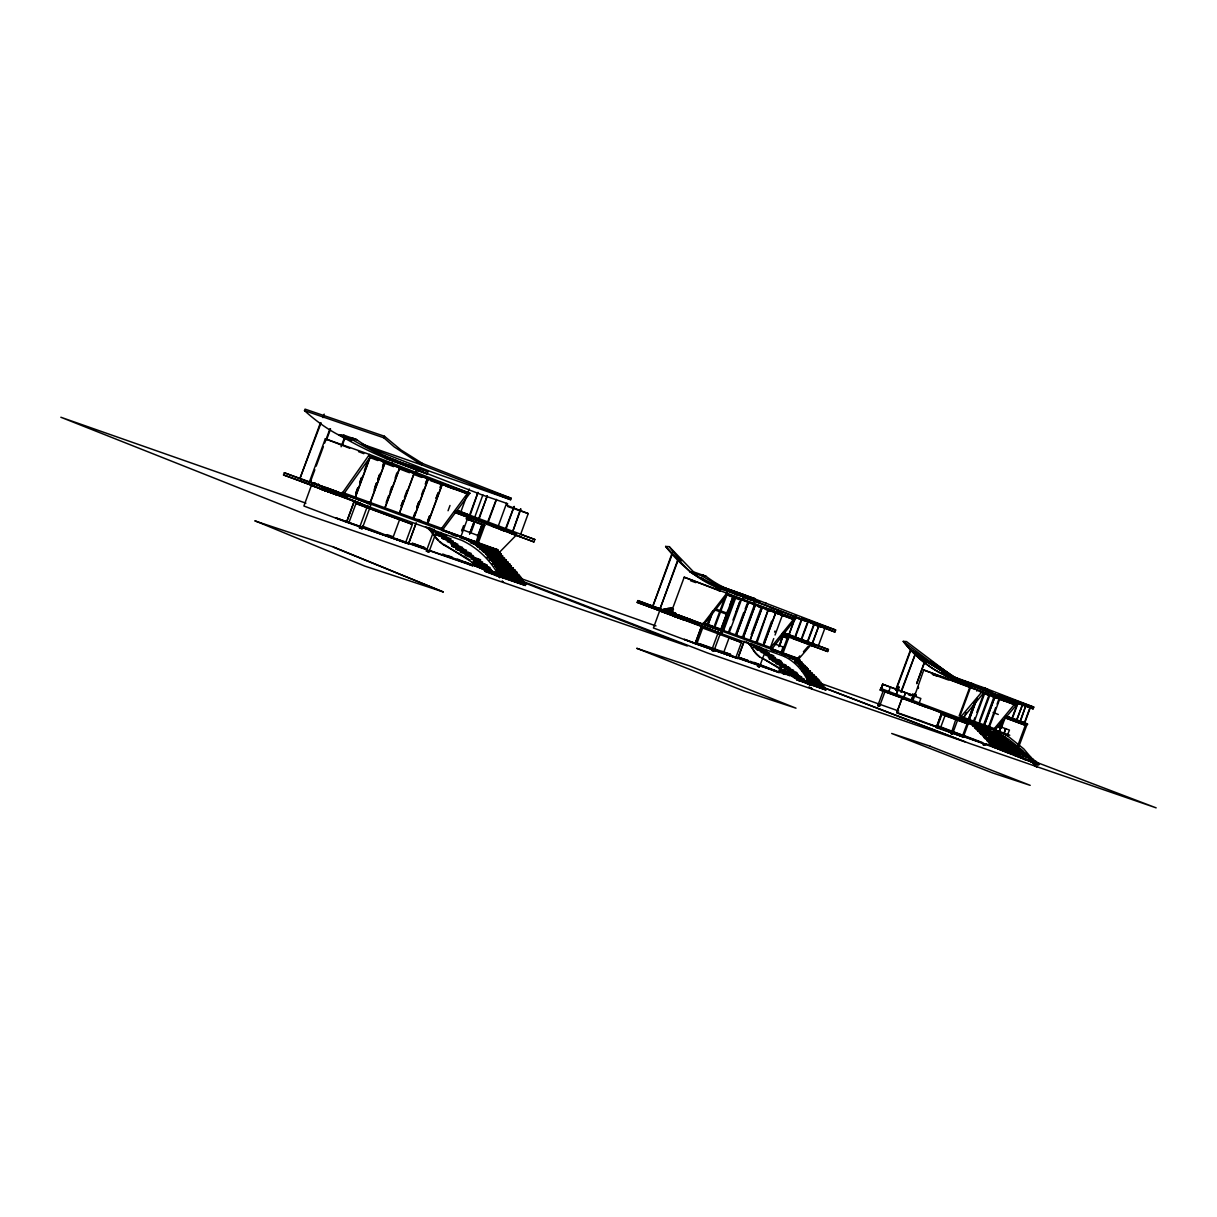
<?xml version="1.0" encoding="UTF-8"?>
<svg xmlns="http://www.w3.org/2000/svg" width="1217" height="1217" viewBox="0 0 1217 1217"><rect width="100%" height="100%" fill="white"/><g stroke="black" fill="none" stroke-linecap="round" stroke-linejoin="round"><path stroke-width="1.5" d="M898.329 689.537L898.983 686.799L898.846 687.711M897.796 689.613L898.161 688.229M898.542 687.042L897.005 688.639L897.857 689.613M897.142 690.541L897.69 689.126M898.405 687.407L898.374 687.742M898.07 687.605L898.694 687.605M923.809 663.706L916.644 683.665L924.099 663.813M1024.395 722.883L1030.51 706.088M1024.714 722.989L1030.221 707.868M881.23 688.624L882.644 684.243L881.078 688.563L882.949 684.35L920.843 698.482L919.246 702.878M1000.922 726.96L999.461 731.508L1001.089 727.021M360.84 503.625L283.531 474.934L284.322 472.774L321.881 486.344M321.075 486.694L325.669 487.911L324.696 490.603L320.269 488.915L337.033 494.939L311.369 485.522L303.9 506.013L346.602 522.23L354.162 501.48L300.386 481.004M391.844 463.814L393.091 460.391L415.499 467.997M415.955 472.059L417.218 468.591M416.457 472.257L417.72 468.788M416.214 522.686L408.516 543.801L346.495 522.184L354.147 501.465L461.882 540.394A138.799 103.065 -64.2 0 1 495.745 570.377A50.445 36.343 -69.9 0 0 499.685 577.771M474.478 517.94L482.769 495.167L506.576 503.306L507.656 503.716L507.048 505.374L528.208 513.574L520.526 534.689M469.184 540.211L478.114 543.436L484.777 525.409L467.419 518.959L460.847 536.758M415.955 523.706L408.516 543.801L395.814 538.979L472.668 565.768L473.885 562.406M498.179 526.337L506.576 503.306M715.657 631.364L637.176 602.4L637.83 600.605L675.557 614.372M673.914 614.174L678.386 615.422L677.58 617.658L678.249 615.817L637.845 600.605M719.186 590.945L720.479 587.37M719.764 591.158L721.057 587.583M742.644 598.794L743.846 595.463L742.978 598.931M744.104 641.192L737.821 658.488L695.105 643.61L701.448 626.466L784.554 656.495M743.998 641.77L737.821 658.488L725.515 653.879L779.139 672.56L781.01 667.403M972.87 724.145L880.134 689.978L880.697 688.426L960.578 718.38L959.848 720.358L996.54 733.532L997.499 730.93L994.046 729.637M881.306 688.655L882.842 684.319M925.878 706.986L902.056 698.269L896.746 712.873L996.282 748.242M936.345 727.629L941.699 712.934L936.253 727.583L963.316 737.015L968.641 722.624M255.053 520.982L333.428 546.996L443.216 591.934L364.735 566.072L255.098 520.846M351.47 440.737C334.021 434.089 318.306 423.136 304.509 410.631L305.071 409.14L384.45 436.249L400.986 449.971L422.573 463.51L511.186 498.255L510.638 499.715L431.563 471.953L365.404 446.167M321.06 422.877L299.945 478.479L320.467 422.664M322.992 417.644L324.178 414.13M502.849 578.045A61.413 44.208 -70.3 0 1 495 565.16A129.656 96.265 -64.7 0 0 462.84 537.777L309.468 481.704L325.319 438.82L369.481 454.428L469.914 493.22L442.243 530.247L442.973 530.521L443.52 529.06L342.281 492.383L340.988 493.646M310.244 482.206L314.853 469.732M316.161 466.172L323.403 446.578M324.726 443.018L329.99 428.764M310.837 482.206L311.4 480.685M326.612 439.672L330.568 428.977M315.081 482.647L314.64 483.834L318.033 485.111L318.458 483.925M324.589 490.557L325.973 487.469L370.957 504.492L369.922 507.306L325.471 488.838L346.693 496.506M341.095 446.761L344.289 438.12M342.327 445.255L344.883 438.333M341.718 493.919L369.481 454.428M333.382 547.133L443.216 591.934M355.714 493.235L357.661 487.971M359.608 482.693L361.555 477.429M355.942 493.311L357.889 488.047M359.836 482.784L361.768 477.52M364.37 470.492L366.971 463.464M355.242 497.053L370.166 456.649M369.344 456.36L370.394 456.74L355.455 497.144L354.421 496.749M348.777 522.991L355.957 503.564L412.335 524.375L405.565 542.706L336.135 517.97L405.565 542.706M510.638 499.715L422.01 465.046L394.156 446.852L383.872 437.816L384.45 436.249M370.44 506.226L362.103 528.787L360.278 528.148L359.426 527.813L367.747 505.238M375.125 486.465L376.418 482.982M377.711 479.498L379.643 474.265M382.853 465.548L384.146 462.064L385.196 462.445L370.379 502.545L369.329 502.149M374.06 490.025L376.646 483.058M377.924 479.574L379.856 474.341M382.442 467.374L384.374 462.156M370.151 502.469L384.983 462.354M386.169 502.362L388.725 495.441M390.003 491.987L391.707 486.709M395.114 478.144L396.818 472.881M384.861 507.793L399.572 467.982M385.074 507.869L399.785 468.058L398.735 467.693M362.347 526.048L386.185 535.221M401.062 505.861L402.964 500.704M401.275 505.937L403.177 500.78M404.44 497.342L406.98 490.481M399.343 513.042L413.947 473.519L370.394 456.74M413.111 473.23L414.16 473.596L399.556 513.118L398.522 512.722M392.908 537.747L399.632 519.537L355.577 503.275M396.575 460.513A284.093 215.181 -81.9 0 1 356.627 439.641L343.803 435.184L338.6 434.652A651.247 459.494 89.3 0 0 385.393 458.231L427.106 473.961L428.049 471.435L415.225 466.917A450.731 331.982 -86.6 0 1 385.074 456.558L383.751 455.995L397.898 461.076A453.652 332.135 -86.4 0 0 428.049 471.435M416.746 507.2L418.724 501.86M425.311 484.031L427.289 478.677M413.004 517.97L414.982 512.631M416.959 507.276L418.937 501.936M421.569 494.802L423.546 489.462M425.524 484.107L427.502 478.768L428.323 479.057L413.826 518.29L412.791 517.894M413.613 518.199L428.11 478.981M427.517 521.226L429.479 515.917M436.021 498.225L437.983 492.915M439.945 487.606L441.254 484.062L442.288 484.442L427.897 523.386M427.73 521.302L429.692 515.993M436.218 498.301L438.181 492.991M427.684 523.31L442.075 484.351M430.742 528.406L430.286 529.669L446.593 535.754M433.054 532.118L433.526 530.855M427.532 551.544L426.346 551.088L434.378 529.258M436.355 531.89L428.916 552.016L426.391 551.088M442.577 537.047L442.121 538.31L452.83 542.402L453.302 541.139L436.188 534.704L436.66 533.457M448.054 510.744L450.001 505.481M440.478 533.533L440.95 532.27M444.068 534.872L443.597 536.134L451.02 538.812M469.853 559.926L443.931 545.049L439.839 541.504M460.513 512.813L469.275 488.96M451.629 543.223L451.157 544.486L463.631 549.278L463.175 550.54L466.126 551.56M471.238 553.446L451.994 546.235L452.45 544.988M461.623 530.977L463.601 525.638M460.726 550.86L460.254 552.122L472.896 556.99L473.352 555.728L456.101 549.171L456.558 547.909M457.394 545.505L457.851 544.242L447.734 540.378L447.263 541.626L462.506 547.391L462.049 548.654L466.598 550.297M469.199 516.054L478.007 492.353L470.37 514.563M469.564 533.837L474.052 521.682M469.762 533.913L474.25 521.758M471.085 532.422L474.295 523.736M478.342 519.476L487.378 496.004M478.874 519.674L487.074 495.882M468.484 552.503L468.028 553.75L470.781 554.693M477.414 536.788L481.932 524.573L482.814 524.907L479.589 533.624M477.612 536.864L482.13 524.649L466.446 518.883M476.212 541.459L478.357 535.647L479.483 536.058L462.384 529.684M471.587 557.736L471.131 558.999L487.363 565.114M476.79 543.33L483.575 524.968L484.777 525.409M487.348 522.854L496.262 499.442M487.895 523.051L496.475 499.533M474.402 560.216L473.93 561.463L490.132 567.563M480.593 559.744L478.281 558.968L477.825 560.216L480.122 560.991M477.262 562.695L476.805 563.943L491.333 569.526L490.877 570.773L492.642 571.351M480.35 565.266L479.894 566.513L495.547 572.446M482.875 567.624L482.404 568.887L497.981 574.789M485.355 564.445L484.883 565.707L486.906 566.361M522.245 582.837L525.805 584.221L525.348 585.453L495.943 575.535L484.929 571.245L485.385 569.997M488.23 566.939L487.758 568.202L489.66 568.826M496.475 552.062L496.932 550.845L499.67 551.879L499.213 553.096L470.234 542.676M505.192 529.532L514.167 506.394L505.74 529.73M497.403 551.027L497.859 549.81L495.669 548.989M493.874 571.899L493.402 573.161L495.076 573.694M498.194 552.701L501.145 553.811L500.689 555.028L483.545 548.882M502.286 557.021L502.727 555.804L497.053 553.765M520.937 509.041L512.479 532.255L520.526 508.904M495.943 575.535L496.399 574.272M504.036 559.075L504.477 557.858L496.612 554.982M505.831 561.143L506.287 559.926L502.864 558.633M507.383 563.121L507.824 561.904L505.009 560.839M508.402 567.7L508.858 566.468M509.391 565.281L509.847 564.064L506.287 562.71M507.565 564.597L511.414 566.057L510.957 567.274L496.992 562.345M510.379 567.061L513.422 568.233L512.981 569.45L503.123 565.875M515.004 571.625L515.46 570.408L511.946 569.054M516.814 573.724L517.271 572.492L513.757 571.138M520.055 577.771L520.511 576.554L516.966 575.185M510.866 533.426L533.944 541.9L534.826 539.511L457.136 510.44L467.556 514.335M521.378 579.688L521.834 578.455L518.29 577.086M522.702 581.604L523.158 580.387L520.785 579.459M522.108 581.376L524.481 582.304L524.025 583.536L520.754 582.395M636.871 648.418L689.811 665.973L795.994 708.172L744.059 691.073L636.917 648.311M672.332 552.488L652.829 606.081M672.149 554.45L652.92 606.112M677.808 559.805L660.086 608.713L678.204 559.957M668.939 610.843L664.01 609.032L663.645 610.021L666.962 611.269L667.327 610.28L668.589 610.691M665.669 609.656L666.034 608.667L672.895 611.208M671.541 609.595L668.057 608.302L668.985 610.904L664.01 609.032M669.715 608.926L670.08 607.937L671.906 608.606M671.388 609.55L671.023 610.538L666.034 608.667M671.754 608.561L672.119 607.572M811.876 685.445A51.297 30.836 -70 0 1 806.886 675.237A107.431 66.403 -67.2 0 0 785.361 654.32L671.145 612.516L684.213 577.193L795.492 618.966L771.639 649.3L772.08 648.098L703.137 623.119L701.95 624.108M672.073 612.866L672.529 611.619M678.249 616.198L678.66 615.072L722.502 631.547L721.635 633.859L678.249 616.198L694.086 621.917M702.665 624.382L727.218 592.603M723.491 652.981L729.089 637.83L741.412 642.485L735.783 657.728L684.319 639.336L696.687 644.097L702.62 628.078M707.868 622.48L711.778 612.212M708.005 624.488L713.086 610.736M713.192 610.782L708.111 624.519L707.336 624.23M714.759 624.99L724.237 599.327M718.441 631.912L711.641 650.274L712.538 650.623L713.831 651.08L720.631 632.718M727.888 610.432L720.951 629.174L721.833 629.493M729.774 605.321L732.923 596.817L733.805 597.136M721.057 629.204L733.03 596.847M721.727 629.463L733.714 597.091L727.021 594.52L714.896 626.983L714.12 626.694M735.798 597.517L723.598 630.512L722.792 630.208L734.992 597.228L782.288 615.422L775.046 635.015M697.767 643.261L717.589 650.776M730.398 627.074L728.481 632.262L729.379 632.612M732.953 620.153L739.997 601.122L735.616 613.277M729.272 632.566L741.442 599.692M743.77 612.41L735.479 634.802L736.376 635.137L748.501 602.4L747.588 602.08M745.139 609.002L747.055 603.845M736.285 635.107L748.394 602.369M754.92 598.627A368.31 230.652 -78.3 0 1 734.079 591.66L733.166 591.264A233.071 148.58 -75.6 0 1 706.058 576.31L693.553 571.884L669.244 546.646L665.623 546.433L689.933 571.701A521.135 321.547 -81.2 0 0 721.787 588.572L754.144 600.726L754.92 598.627L718.395 585.59M753.703 604.621L754.92 601.32L834.908 632.019L835.638 630.01L742.674 594.261A245.469 156.202 -78.6 0 1 705.16 580.083M743.222 637.617L755.285 605.016L754.479 604.727L742.431 637.328L743.328 637.662L755.392 605.062M751.208 634.696L760.686 609.078M762.116 607.648L750.113 640.112L762.222 607.694L761.325 607.374M834.908 632.019L765.158 604.986L765.934 602.887M751.756 644.036L751.376 645.086L764.261 649.939M769.342 652.966L753.703 647.14L754.084 646.09M768.11 609.976L756.153 642.287L757.05 642.622L768.201 610.021M768.946 654.016L756.381 649.33L756.761 648.281M761.218 648.798L761.599 647.748L750.113 643.443M763.546 643.048L771.684 621.035M763.713 645.04L775.625 612.851L774.818 612.562M790.32 674.081L759.499 656.769L756.731 654.046A37.331 23.366 -70 0 1 753.475 649.893L751.072 646.394A56.195 35.704 -68.1 0 0 746.204 641.709M763.82 645.086L775.716 612.896M758.343 666.52L757.4 666.186L759.454 666.931L766.056 649.269M765.645 653.925L765.25 654.974L780.979 660.831M766.68 653.225L767.075 652.175M774.59 632.079L774.986 631.014M770.422 647.474L773.723 638.575M768.748 656.252L768.368 657.302L782.257 662.52M781.862 663.569L769.342 658.869L769.722 657.819M773.799 655.796L771.745 655.081L771.365 656.13L773.404 656.845M778.819 646.714L782.622 636.445M779.747 645.101L782.911 636.552M775.001 658.671L775.396 657.621L761.036 652.221L761.431 651.186L771.745 655.081M779.945 645.177L782.425 636.385L788.57 638.636M776.294 662.611L775.914 663.661L793.712 670.308M779.23 660.222L778.834 661.272L780.584 661.865M781.618 653.392L787.308 638.012M795.629 615.711L788.662 635.548L796.07 615.878M780.097 662.961L780.493 661.911M780.249 665.243L779.854 666.292L797.089 672.758M786.076 665.121L784.463 664.573L784.067 665.623L787.49 666.779M794.61 637.784L801.881 618.145M795.066 637.951L802.338 618.312M783.915 670.065L782.668 673.427L785.33 674.385L786.486 673.062M785.406 668.361L785.011 669.411L798.291 674.446L797.911 675.496L799.021 675.861M783.824 673.868L785.056 670.506M789.909 667.722L788.433 667.235L788.053 668.285L789.529 668.772M787.779 670.43L787.399 671.48L801.729 676.865M800.892 640.127L808.134 620.564M801.349 640.294L808.575 620.731M790.183 672.514L789.803 673.564L804.209 678.964M792.404 669.882L792.024 670.932L793.332 671.358M792.358 675.694L792.739 674.644M798.139 659.584L798.519 658.564L796.42 657.773L796.04 658.793L800.314 660.39L799.934 661.409M795.903 672.362L795.507 673.412L796.694 673.807M807.114 642.454L814.325 622.967M819.923 686.738L794.503 677.686L794.899 676.637M814.782 623.134L807.464 642.591M801.394 663.128L801.775 662.109L798.961 661.044M822.783 687.605L826.191 688.898L825.811 689.933L796.663 679.679L797.044 678.63M802.977 664.878L803.357 663.858L794.701 660.725M811.845 644.234L819.193 624.869L812.18 644.356M800.695 676.53L800.314 677.58L801.349 677.915M804.711 666.703L805.091 665.669L798.352 663.204M806.491 668.529L806.871 667.509L798.322 664.391L806.871 667.509M803.266 678.675L803.813 680.014M808.027 670.278L808.407 669.259L805.7 668.239M807.327 681.277L805.441 680.683L805.046 681.733L806.947 682.326M824.822 628.398L818.372 645.816L785.041 633.327M810.005 672.195L810.385 671.175L800.832 667.783M807.206 683.726L807.601 682.676M811.556 673.944L811.937 672.925L809.488 671.997M809.548 673.184L813.914 674.842L813.534 675.861L810.4 674.766M815.542 677.793L815.922 676.774L812.56 675.496M817.322 679.649L817.702 678.614L814.34 677.337M809.457 644.812L827.682 651.521L828.427 649.513L782.957 632.475M819.132 681.505L819.513 680.486L816.135 679.192M819.771 685.277L820.152 684.243L823.544 685.536L823.164 686.571M821.855 684.897L822.236 683.863L818.843 682.57M824.487 688.259L824.867 687.225L820.821 685.764M877.837 705.556L883.268 690.815L885.033 691.469L879.587 706.21L877.822 705.541L879.572 706.195M895.651 689.993L910.727 649.269M896.062 690.145L911.137 649.422M900.884 691.941L915.397 653.62M901.295 692.077L915.503 653.666M902.056 698.269L896.807 712.477L917.009 719.521M910.118 695.363L910.422 694.511L912.993 695.455M916.234 695.683L912.4 694.283L912.081 695.135L913.465 695.637M913.282 696.55L913.602 695.698M994.563 730.626L1016.88 704.476L923.764 669.989L912.978 700.52M918.409 687.042L918.379 688.442M919.033 702.802L918.455 704.369L929.971 708.507M960.35 681.733L944.559 675.405L945.153 673.807M930.336 746.356L1030.191 785.345L992.783 773.023L891.696 733.471L930.366 746.264M940.969 726.579L945.35 714.759M958.144 718.623L952.439 734.049L951.192 733.608L956.258 717.924M969.63 687.62L959.179 715.855L959.924 716.128L970.375 687.894M1023.634 705.434L972.398 685.384M1016.225 704.232L1015.541 705.023L983.762 692.777L962.708 718.273L993.604 729.439L1014.324 704.552L998.822 698.938M966.115 712.386L964.092 717.634L963.332 717.361L995.856 729.166M976.597 690.937L976.932 690.039M969.128 717.467L974.969 701.692M967.104 723.613L941.852 714.546L937.455 726.458L962.769 735.311L967.104 723.613L945.852 715.626M969.204 717.498L975.045 701.722M969.234 719.506L977.023 698.467L969.31 719.536L968.489 719.217M985.527 688.335L984.888 690.085L983.96 689.704A340.03 181.729 -75.4 0 1 972.018 683.467A334.858 180.679 -79.9 0 1 939.265 668.574L903.288 641.344L906.482 641.572L942.445 668.757A301.071 162.515 -78.5 0 0 985.527 688.32L947.206 674.553M974.954 717.604L973.585 721.072L974.421 721.377M976.825 712.341L983.929 693.127L984.766 693.431M974.345 721.346L984.69 693.401M985.451 730.885L973.022 726.108L973.372 725.165L976.201 726.275M973.722 725.286L974.072 724.343M987.565 689.126L986.896 690.937L1033.127 708.857L1033.781 707.107L985.344 688.274L984.705 690.024L986.896 690.937L972.337 685.567M982.591 730.824L974.65 727.751L975 726.808L976.46 727.386M991.642 735.327L976.262 729.409L976.612 728.466L978.088 729.044M979.381 721.194L988.326 696.809M999.994 739.556L977.89 731.052L978.24 730.109L986.713 736.346M978.94 729.287L978.59 730.23L976.262 729.409M986.607 735.418L979.502 732.68L979.837 731.736L982.895 732.953M984.431 725.013L994.715 697.265L993.954 696.991L983.686 724.723L984.507 725.043L994.791 697.295M1001.469 743.237L982.697 735.95L983.047 735.007L986.333 736.315L981.1 734.323L981.45 733.379L984.614 734.642M983.747 734.201L983.397 735.129L981.1 734.323M997.286 742.629L983.701 737.35L984.051 736.422L985.694 737.076M995.719 707.533L988.691 726.534L989.512 726.853M997.073 704.111L998.99 698.923M989.436 726.823L999.674 699.167L998.914 698.893M985.648 738.034L985.298 738.978L987.58 739.784M986.333 737.228L985.998 738.171L983.701 737.35M992.829 742.872L986.896 740.59L987.23 739.662L991.186 741.244M996.997 745.519L988.478 742.203L988.812 741.275L990.668 742.02M954.098 733.06L988.812 745.215L990.029 741.929M1001.713 748.349L990.06 743.815L990.395 742.872L999.781 746.614M991.094 742.066L990.744 742.994L988.478 742.203M998.518 748.166L1003.675 750.098L991.627 745.413L991.977 744.485L996.267 746.204M998.792 727.523L1000.602 722.639M997.316 732.238L998.031 731.387L1000.024 732.117L999.309 734.049M999.872 727.918L1002.884 719.764M998.062 734.627L997.697 735.585L1004.542 738.126M1001.302 728.192L1005.136 717.832L1025.353 725.271L1017.716 745.869M995.795 746.873L995.46 747.786L997.514 748.622M999.674 736.3L999.324 737.259L1006.155 739.799M1000.937 735.737L1001.302 734.764L997.681 733.41M1001.302 737.974L1000.937 738.932L1005.805 740.757L1006.52 738.841L998.594 735.92M1002.565 737.426L1003.28 735.479M1004.192 739.099L1004.907 737.167L996.966 734.247M1011.723 718.988L1017.99 702.057M1012.103 719.125L1018.37 702.209M1008.224 734.657L1007.889 735.57L995.825 731.219M1000.222 737.593L1008.132 740.499L1007.767 741.457L1005.455 740.636M1022.98 703.989L1016.423 720.753L1022.63 703.867M1008.665 742.902L1009.015 741.929L1010.977 742.629L1010.627 743.587L1008.3 742.766M1010.506 744.606L1010.14 745.565L1020.318 749.307L1019.968 750.28L1017.671 749.459M1019.816 722.016L1025.961 705.175M1020.135 722.137L1026.037 705.206M1012.833 746.523L1012.468 747.481L1023.603 751.619L1023.254 752.578L1020.972 751.771M1013.168 745.656L1013.518 744.682L1015.48 745.382L1015.115 746.34L1012.818 745.534M1015.602 747.618L1015.952 746.66L1017.899 747.344L1017.549 748.318L1015.252 747.497M1018.948 746.295L1027.254 723.902L1006.626 716.417M1018.021 749.581L1018.37 748.622M1021.322 751.893L1021.672 750.935M1021.398 752.912L1021.048 753.871L1031.423 757.704L1031.058 758.663L1011.342 751.178M1023.314 754.677L1022.965 755.635L1029.141 757.993L1029.491 757.035M1024.425 754.114L1024.775 753.156L1026.707 753.84L1026.357 754.799L1015.221 750.615M1027.194 756.213L1027.544 755.255L1029.476 755.924L1029.126 756.883L1005.744 747.999M1031.347 759.864L1031.712 758.906L1033.629 759.575L1033.263 760.534L1031.012 759.743M1034.267 761.994L1034.617 761.051L1036.534 761.705L1036.184 762.663L1029.065 760.017M1031.62 762.025L1038.831 764.702L1039.181 763.744L1037.28 763.089L1036.93 764.033L1030.388 761.538M897.887 690.754L898.237 689.826M344.35 493.128L370.637 456.451L467.206 493.676L446.213 486.207M441.649 528.376L468.073 492.505M704.521 623.621L727.812 594.124L793.469 619.423L781.192 615.011M995.552 747.527L996.495 746.356M770.802 647.627L794.229 618.479M982.499 691.195L959.772 718.06M797.409 658.716L799.812 655.933M803.433 651.764L808.255 646.197M797.333 660.542L810.613 645.238M497.723 554.085L516.084 535.343M1006.292 717.65L1022.371 723.157L1023.208 722.381L1005.896 716.448L1023.208 722.381M915.138 693.447L912.628 695.363M897.553 689.385L897.492 688.381M674.842 612.638L671.708 613.52M716.052 585.24A272.593 173.529 -79.9 0 1 689.933 571.701L693.553 571.884M942.445 668.757L939.265 668.574A301.664 163.169 -78.5 0 0 982.545 688.198L966.846 682.57M359.411 527.798L360.536 528.193M950.553 733.349L952.439 734.049M711.656 650.274L713.816 651.08M808.514 681.657L816.424 684.304M808.118 682.691L824 688.153M499.746 575.352L503.808 576.691M806.156 680.775L807.54 681.231M484.183 563.927L482.054 563.212L482.525 561.965L465.168 555.332L465.624 554.085L478.281 558.968M499.442 573.724L501.647 574.454M501.191 575.717L513.787 580.068M807.921 680.181L818.965 683.954M497.19 571.458L501.967 573.07M499.031 573.481L512.038 577.984M809.062 681.733L820.441 685.688M472.896 556.99L475.421 557.842M501.51 574.318L506.546 576.113M807.373 678.736L811.024 679.984M503.564 576.508L516.617 581.041M806.993 679.771L816.835 683.209M674.948 614.037L672.788 613.292M496.947 569.86L499.563 570.743M499.107 571.99L504.599 573.952M304.509 410.631L383.872 437.816M507.641 506.515L528.208 513.574M496.84 569.723L502.347 571.701M501.891 572.948L510.288 575.915M506.911 576.158L521.211 581.163M497.297 568.476L500.217 569.48M499.761 570.727L511.551 574.88M811.359 678.858L807.251 677.443M504.812 573.952L519.781 579.201M808.849 679.162L898.694 711.032M816.455 684.243L822.601 686.434M514.517 580.235L519.568 582.061M725.484 589.104L744.195 595.6M491.759 563.577L494.984 564.688M495.045 566.209L498.072 567.259M494.528 565.935L501.252 568.369M497.616 568.506L506.485 571.655M807.403 676.256L814.356 678.675L805.897 675.587M502.819 571.777L506.029 572.888M813.58 679.634L807.023 677.291M810.963 679.892L820.532 683.209L820.912 682.189L816.501 680.592M513.331 576.964L516.51 578.06M512.874 578.197L516.054 579.292M517.575 581.3L525.805 584.221M826.191 688.898L820.06 686.723M419.044 462.277L422.573 463.51M338.6 434.652L351.439 439.124A655.583 459.828 89.6 0 0 398.202 462.764L427.106 473.961M814.34 624.701L821.414 627.166M492.322 563.669L498.377 565.875M497.92 567.107L508.052 570.727M804.863 674.127L817.702 678.614M806.825 675.967L816.881 679.558M504.127 570.758L513.285 574.013M811.541 678.858L815.922 680.44M509.36 574.044L518.305 577.223M819.406 684.045L823.544 685.536M817.048 683.224L821.216 684.73M519.324 580.433L524.481 582.304M940.345 728.268L950.553 731.828M994.426 747.132L996.632 747.938L985.968 743.906M384.952 534.887L427.197 549.521M429.54 550.434L468.226 563.821L442.684 554.024M479.772 567.807L485.872 570.088M716.387 650.426L774.849 670.734L750.25 661.287M794.503 677.686L798.048 678.919M812.226 683.863L819.315 686.327M812.484 684.015L817.641 685.81M696.687 644.097L735.783 657.728M484.929 571.245L525.348 585.453M796.663 679.679L825.811 689.933M342.768 437.359L351.576 440.432M362.134 444.114L422.01 465.046M488.336 490.253L511.186 498.255M888.882 691.484L890.327 687.103M452.83 542.402L456.192 543.573M489.371 559.744L491.972 560.657M492.779 562.437L499.031 564.612M494.771 564.521L501.906 567.107M804.665 672.818L815.922 676.774M498.574 565.844L505.587 568.385M806.932 674.781L814.918 677.641M501.45 568.339L515.323 573.268M507.595 571.96L520.511 576.554M813.975 679.71L818.372 681.292M512.829 575.245L521.834 578.455M305.939 503.184L60.85 417.248L303.976 513.68L687.27 645.999L523.127 582.304M518.275 577.634L655.978 625.918M517.849 578.455L523.158 580.387M990.06 743.815L992.327 744.606M476.273 564.262L477.155 564.582M508.447 576.493L515.734 579.109M816.151 684.06L821.475 685.916M424.779 547.635L412.213 543.238L424.733 547.756M447.506 555.576L452.298 557.234M721.955 651.414L730.793 654.503L700.688 644.097M739.647 657.591L748.485 660.679M991.627 745.413L993.893 746.204M387.052 534.598L392.437 536.469M739.601 657.682L748.455 660.77M483.362 568.628L481.232 567.883L485.644 569.541M785.558 674.066L784.052 673.533L789.803 675.648L788.297 675.131M995.643 747.268L994.517 746.888L998.701 748.44M1003.143 750.083L1004.268 750.478M385.393 458.231L398.202 462.764M450.564 540.074L446.882 538.781L447.354 537.518L434.819 532.787M486.891 557.325L493.022 559.546M489.706 559.774L496.019 562.071M492.566 560.778L500.202 563.547M801.973 670.628L807.738 672.666L802.581 670.704M495.562 563.319L507.017 567.426M804.422 672.651L810.081 674.72M502.515 567.228L510.744 570.119M509.375 569.708L517.271 572.492M508.919 570.94L519.111 574.607L518.655 575.839L514.867 574.5M494.467 565.799L501.495 568.278M814.538 678.675L819.513 680.486M986.896 740.59L989.162 741.396M511.155 574.591L516.51 576.462M1022.371 723.157L1006.581 717.589L1022.371 723.157L1017.047 721.209M674.157 612.714L675.176 613.064M487.348 556.093L491.607 557.599M488.23 556.321L496.004 559.151M491.151 558.831L506.668 564.369M802.307 669.517L808.636 671.754M508.919 566.635L513.422 568.233M808.255 672.773L813.914 674.842M801.927 670.537L810.781 673.731M456.101 549.171L459.585 550.403M511.186 568.902L515.46 570.408M495.486 566.027L500.841 567.913M434.606 480.685L469.914 493.22M689.933 571.701L702.452 576.143A524.025 320.953 -81.1 0 0 734.216 593.014L754.144 600.726M430.468 480.609L442.714 484.959M492.459 526.307L519.887 536.454L511.338 533.411M815.375 645.771L782.348 633.418M482.434 551.362L490.983 554.465M485.705 554.039L502.895 560.139M799.341 665.988L808.407 669.259M801.607 666.84L804.954 668.027M492.855 557.964L509.847 564.064M801.227 667.859L810.385 671.175M977.89 731.052L981.389 732.36M500.05 561.98L511.414 566.057M806.719 671.023L811.937 672.925M979.502 732.68L981.8 733.501M451.994 546.235L455.538 547.498M496.445 562.026L500.141 563.38M769.342 658.869L772.841 660.116M733.166 591.264L720.738 586.822L721.635 587.218M721.787 588.572L734.216 593.014M665.623 546.433A272.867 174.274 -76.5 0 0 716.083 587.233L741.488 596.315M802.475 618.145L835.638 630.01M734.962 594.17L738.476 595.432M743.754 597.319L765.158 604.986M793.408 638.636L798.671 640.507M809.122 644.493L814.416 646.394L799.417 640.796M477.125 546.631L485.979 549.795M479.483 548.913L498.94 555.865M795.142 662.078L801.212 664.284M794.975 662.063L797.439 662.93M436.188 534.704L441.558 536.636M487.667 553.233L506.287 559.926M756.381 649.33L759.849 650.563M1002.215 737.289L1006.52 738.841M974.65 727.751L976.977 728.587M442.121 538.31L445.665 539.572M491.774 556.047L495.319 557.31M500.643 559.288L507.824 561.904M1003.827 738.962L1008.132 740.499M724.024 587.841A272.593 173.529 -79.9 0 0 727.249 588.709L742.674 594.261M792.997 616.593L799.965 619.088M810.994 623.043L821.11 626.664M815.39 625.021L820.106 626.709M690.526 580.737L695.85 582.639M740.636 599.403L741.533 599.722M756.578 604.986L795.492 618.966M758.389 606.811L761.903 608.074M765.402 609.337L770.665 611.223M774.179 612.486L777.678 613.748M959.878 680.06L942.445 673.777A294.453 161.891 -75.6 0 1 903.257 641.389L906.589 645.345A329.275 180.588 -75.5 0 0 943.966 674.994L944.879 675.481L945.457 673.929A293.89 161.283 -75.6 0 1 941.912 672.088M454.641 511.825L516.358 533.974L454.945 511.003M454.61 511.733L516.358 533.974M319.356 485.537L321.547 486.313M442.227 529.775L479.148 543.056M666.794 611.162L668.224 611.664M771.091 648.676L777.42 650.958M460.072 537.625L465.366 539.481M466.643 539.983L481.932 545.49M785.148 654.898L789.392 656.419M770.711 649.711L773.175 650.593M780.356 653.21L792.008 657.408M495.334 551.727L501.145 553.811M788.966 657.469L801.775 662.109M789.894 657.834L793.758 659.218M486.77 551.423L495.715 554.633M753.703 647.14L757.248 648.418M1000.587 735.616L1004.907 737.167M799.021 663.463L805.091 665.669M973.022 726.108L975.349 726.945M999.4 694.724L1033.781 707.107M944.575 675.359L984.949 689.917M946.735 676.454L1012.377 701.19L1008.923 699.942M993.604 694.588L1005.577 698.908M1008.999 700.155L1033.127 708.857M932.496 674.233L948.408 679.984M975.289 689.446L923.764 669.989M976.688 690.222L1016.88 704.476M988.965 695.059L989.786 695.363L979.411 723.187L978.651 722.913M983.321 693.325L988.478 695.196M991.931 696.443L995.369 697.691M309.468 481.704L337.596 491.881M443.155 529.988L497.859 549.81M671.145 612.516L691.378 619.833M771.578 648.798L798.519 658.564M966.481 719.262L963.149 718.06L963.879 718.334M442.562 530.156L495.441 549.278L490.999 547.665M683.619 617.308L692.321 620.457M770.483 648.707L796.222 658.017L793.378 656.982M994.35 729.652L1009.806 735.235M322.855 487.348L337.976 492.885M442.425 530.536L458.49 536.347M678.173 615.787L692.184 620.853M772.156 649.665L782.866 653.544L788.449 638.438L781.497 635.852M478.707 544.288L491.09 548.745M451.446 534.4L456.694 536.286M468.332 540.515L473.687 542.447M487.758 547.589L499.67 551.879M771.548 649.969L776.781 651.856M781.846 653.666L800.314 660.39M997.255 731.6L960.441 718.319L961.08 716.57L963.073 717.285M283.531 474.949L312.739 485.461M637.176 602.415L660.177 610.706M880.134 689.978L883.207 691.089M884.926 691.697L902.451 698.026M931.172 708.279L918.789 703.806L959.848 720.358M673.244 616.015L684.745 620.153L659.614 610.949L653.423 627.972L695.211 643.641L701.464 626.466L648.798 606.598M709.557 629.083L702.468 626.527L709.633 629.128M320.269 488.915L337.033 494.954M673.244 616.015L684.73 620.153M908.536 694.77L911.001 695.668M703.806 622.952L723.872 630.223M741.229 636.521L741.898 636.78M667.327 610.28L676.089 613.474M914.469 695.059L915.914 695.592M997.803 725.819L1009.456 730.078L1007.691 734.475M882.644 684.243L913.982 695.683M991.536 729.013L980.856 725.089M994.776 730.2L998.031 731.387M520.876 534.4L534.826 539.511M817.991 645.679L828.427 649.513M500.43 529.593L504.021 530.916M715.231 608.819L729.074 613.9M914.773 694.207L916.234 694.74M473.002 541.124L478.251 543.056L477.064 542.599M714.82 609.9L728.664 614.996M1006.413 717.3L1013.502 719.901M700.809 627.333L741.412 642.485M427.699 551.544L428.901 552.001M360.886 528.315L362.088 528.787M454.473 512.266L533.944 541.9M782.181 634.635L827.682 651.521M1004.512 717.498L1025.353 725.271M467.282 517.286L471.177 518.716M466.172 518.746L474.934 522.002M912.4 694.283L915.58 695.47M774.529 643.823L783.87 647.307L783.079 647.018L780.827 653.118L772.278 649.893M999.826 748.835L1002.793 749.931M1005.911 715.992L1027.772 724.191M1006.687 717.3L1026.92 724.86M993.087 712.508L998.305 714.47M454.93 512.433L466.643 516.814M670.08 607.937L673.427 609.185L673.047 610.173L668.057 608.302M964.244 718.456L993.604 729.439M772.339 670.019L779.139 672.56M969.903 720.54L975.076 722.487M981.982 725.089L985.42 726.382M996.404 730.748L1000.024 732.117M996.054 731.721L998.457 732.634M995.323 732.558L1001.302 734.764L994.426 732.223M962.723 720.829L996.54 733.532M1002.93 736.452L993.878 731.98M1009.015 741.929L1004.01 740.042L1003.66 741.001L1013.518 744.682M758.617 666.612L759.454 666.931M974.558 722.715L977.601 723.856M977.829 725.697L988.645 730.033M990.288 731.721L995.521 733.668M993.528 732.953L1001.287 735.798M995.156 734.627L1000.937 736.757M996.784 736.3L1004.527 739.13M1001.834 739.267L1010.977 742.629M417.872 519.416L421.28 520.693M1004.573 741.351L1010.627 743.587M471.131 540.804L478.114 543.436M1015.952 746.66L997.681 738.734M468.591 540.242L473.9 542.25M1024.775 753.156L1005.759 744.926M469.138 564.429L472.668 565.768M971.744 721.651L964.67 718.958M984.431 729.5L989.238 731.28M987.246 730.565L992.281 732.436M988.889 732.238L993.909 734.11M991.916 733.395L997.149 735.342M990.516 733.912L995.521 735.783M993.544 735.068L998.761 737M995.171 736.741L1001.393 739.054M998.412 737.974L1004.162 740.103M1001.028 740.012L1006.9 742.187M1004.983 742.553L1011.114 744.834M1008.802 744.013L1017.899 747.344M1007.265 744.469L1013.472 746.766M1011.16 745.945L1018.933 748.79M1019.968 750.28L1009.532 746.371M1016.591 750.113L1023.254 752.578M284.337 472.774L325.502 488.382M428.414 527.57L433.404 529.456M1026.357 754.799L1011.084 749.033M1027.544 755.255L1012.392 748.516M784.463 664.573L772.978 660.207L772.597 661.257L788.433 667.235M989.451 743.678L992.783 744.941M399.632 519.537L412.335 524.375M991.323 745.108L996.632 747.132M1032.092 760.625L1156.15 807.86L969.067 743.283L823.97 687.666M981.83 728.511L986.424 730.215M983.473 730.185L988.052 731.889M986.059 731.174L990.866 732.953M992.494 734.627L985.101 731.843M989.315 734.505L994.472 736.407M984.37 732.588L994.882 736.574M992.144 735.585L998.031 737.776M1001.728 740.225L984.827 733.714M997.955 739.875L1003.919 742.096M1001.363 741.183L1007.615 743.511M1000.085 741.716L1006.124 743.967M1003.569 743.055L1009.897 745.413M1008.406 746.979L1015.571 749.657M1018.112 751.665L1007.189 747.542M1028.304 756.518L1031.423 757.704M1030.464 758.374L1033.629 759.575M1033.294 760.473L1036.534 761.705M1035.88 762.481L1039.181 763.744M1006.003 751.193L1014.552 754.434M1034.009 761.842L1037.28 763.089M964.062 735.57L982.575 742.613M938.033 725.88L962.769 735.311M963.879 735.935L980.506 742.279M987.732 744.804L988.812 745.215M930.549 724.465L942.338 728.968M917.953 719.719L938.626 727.614M932.344 674.34L937.531 676.333M979.472 727.599L983.823 729.226M993.924 737.243L982.849 732.938M994.776 738.658L1000.435 740.773M996.829 740.468L1002.565 742.613M1004.999 744.591L995.795 741.092M1002.215 743.572L1008.771 746.036M1007.539 746.584L992.007 740.651M1004.649 745.534L1010.703 747.801M1017.427 754.525L1020.302 755.635M1019.968 756.518L1027.209 759.241M1026.859 760.184L1038.831 764.702M778.819 670.141L792.115 675.45M789.559 674.614L805.441 680.683M823.224 687.529L964.929 741.853L707.701 653.057L520.998 580.676M754.144 662.428L759.119 664.33M760.777 664.969L785.33 674.385M325.319 438.82L349.659 448.206M358.498 451.613L363.807 453.667M402.721 468.667L408.014 470.705M684.213 577.193L720.205 591.066M414.16 473.596L455.021 489.371M979.7 691.469L1004.588 701.068M370.774 457.835L377.802 460.543M383.066 462.566L393.608 466.628M398.872 468.651L409.414 472.698M414.678 474.736L421.706 477.429M726.99 594.9L739.175 599.585M981.465 728.314L974.802 725.134M978.985 728.451L983.093 729.987M982.743 730.93L987.078 732.558M989.117 736.468L997.179 739.525L991.825 737.517M993.802 739.312L999.233 741.336M997.818 742.918L1003.417 744.987M1001.119 744.18L1006.946 746.356M1000.1 744.804L1006.094 747.055M1005.805 746.934L1009.471 748.349M1003.523 746.127L1009.867 748.501M1013.624 751.969L1003.979 748.333M1007.539 749.702L1013.67 752M1016.089 753.947L1002.504 748.759M1013.32 752.958L1020.318 755.574M1022.219 757.309L1008.041 751.908M1015.739 754.89L1021.23 756.928M1024.562 759.225L1010.095 753.703M1029.11 760.975L1013.913 755.194M723.704 587.826L744.713 595.98M755.209 600.057L760.473 602.096M955.664 677.899L976.703 686.069M987.23 690.145L992.494 692.199M395.571 461.349L400.804 463.373M401.793 463.768L407.01 465.792M418.252 470.142L483.605 495.502M752.06 600.285L745.534 597.76A275.514 173.438 -76.3 0 1 727.249 588.709M743.191 596.923L749.718 599.449M770.102 607.526L773.616 608.88M777.131 610.249L782.394 612.288M792.936 616.365L805.152 621.096M993.315 694.07L1002.017 697.447M716.083 587.233L719.369 588.496M974.208 724.48L976.186 725.241M979.335 727.492L971.394 724.45L971.744 723.507L973.204 724.069M980.613 730.109L984.72 731.645M986.789 733.471L982.606 731.843M988.858 736.3L991.383 737.289M991.034 738.232L996.114 740.119M1002.58 745.686L991.429 741.427M1004.512 747.436L1008.026 748.805M1002.23 746.645L1007.889 748.759M1005.851 750.052L1015.587 753.749M1009.456 751.467L1014.263 754.251M1011.768 753.353L1018.34 755.818M472.348 562.71L477.885 564.855M988.508 737.259L993.346 739.054M995.141 740.788L987.641 737.852M987.048 739.677L999.233 744.378M1001.043 746.097L993.27 743.131M1004.329 747.375L995.978 744.195M1000.693 747.04L1006.261 749.124M1004.588 750.554L1010.445 752.76M464.559 561.798L483.103 569.024M457.212 559.029L480.958 568.263M979.092 728.435L976.11 727.264M984.477 734.657L986.668 735.524M994.395 741.503L987.398 738.749M993.711 742.233L996.327 743.252M997.666 745.869L1002.975 747.846M999.446 747.557L1004.923 749.611M1001.408 749.307L1006.855 751.345M1006.55 752.319L1012.361 754.494M981.069 730.215L977.723 728.907M996.647 746.447L1001.743 748.364M1003.28 751.041L1008.817 753.11M990.851 742.172L995.278 743.846M1000.313 749.855L1005.546 751.817M997.636 748.79L1002.565 750.646M979.7 730.687L981.069 731.234M997.97 747.862L993.544 746.082L993.209 747.01L999.887 749.581M984.994 736.757L986.5 737.365M991.338 729.561L983.397 726.047L988.098 728.283M994.502 730.961L997.681 732.36M988.067 737.198L996.617 742.446L993.757 740.605M999.735 744.18L1009.562 749.642M1027.604 759.667L1034.161 763.318M804.863 682.235L808.088 684.06M473.154 561.813L478.098 564.642M496.217 575.048L499.518 576.934M953.063 677.823L915.275 654.731L949.549 675.77L909.129 648.357L946.065 673.533M999.705 744.256L1025.49 760.062M1033.537 765.006L1036.762 766.984L1034.207 764.611M764.489 659.295L799.463 681.003M808.986 686.92L812.15 688.898A42.123 25.344 -69.8 0 1 811.267 687.803M444.144 544.486L487.88 572.34M930.929 661.181L952.668 675.922M933.835 663.219L949.214 673.701M980.735 731.143L975.958 726.488A77.979 58.325 -67.3 0 0 971.896 723.476M1037.447 765.143L1023.771 748.881L1008.923 736.939A153.768 113.379 -65.5 0 0 997.499 730.93M977.221 727.583L984.447 735.022A64.729 47.782 -70.8 0 0 986.013 736.224M975.897 726.138L977.799 728.131M425.615 526.672A67.467 51.373 -66.5 0 1 431.29 531.707L433.784 534.628M431.29 531.707L433.039 534.02A55.799 41.713 -70.6 0 0 443.946 545.049M1033.005 763.318L1022.158 750.083L1008.878 739.48A164.112 121.031 -65.1 0 0 996.784 732.862M432.05 532.59L431.016 531.221A59.785 45.577 -66.9 0 0 427.563 527.402M751.072 646.394L752.212 648.205A46.657 29.178 -70.2 0 0 759.499 656.769M751.574 647.079L750.889 645.999A49.806 31.657 -68.3 0 0 748.607 643.032M1015.48 745.382A99.353 0.821 20.4 0 1 1007.661 742.416M964.731 718.593A68.745 51.449 -67.5 0 1 966.1 719.247M438.516 540.302A44.664 33.437 -70.3 0 1 434.941 536.18M503.519 582.289A50.445 36.343 -69.9 0 1 502.18 580.905M380.312 454.702A282.268 215.12 -82.1 0 1 376.89 453.317M346.997 437.344A282.268 215.12 -82.1 0 1 343.803 435.184M742.537 594.2A366.317 231.124 -78.4 0 1 723.02 587.796M722.426 587.37A272.593 173.529 -79.9 0 1 717.634 585.803M784.524 656.556A114.961 71.088 -67 0 1 807.175 679.466A42.123 25.344 -69.8 0 0 809.64 685.354M681.49 560.824A244.784 156.506 -76.4 0 1 669.244 546.646M703.837 579.262A245.469 156.202 -78.6 0 1 701.22 577.543M1005.592 728.664L1004.147 733.197L1005.592 728.664M897.857 689.902L896.305 694.268L897.994 689.963M905.418 692.732L903.972 697.143L905.418 692.732M913.039 695.576L911.487 699.958L913.191 695.622M351.926 437.801L351.439 439.124L356.627 439.641L351.926 437.801M702.848 575.063L702.452 576.143L706.058 576.31L702.848 575.063M984.796 745.306L982.971 744.621L984.781 745.291M360.126 503.26L354.801 501.343L360.08 503.26M949.336 731.63L944.088 729.637L949.321 731.676M963.332 736.97L952.835 732.969L963.316 737.015"/></g></svg>
